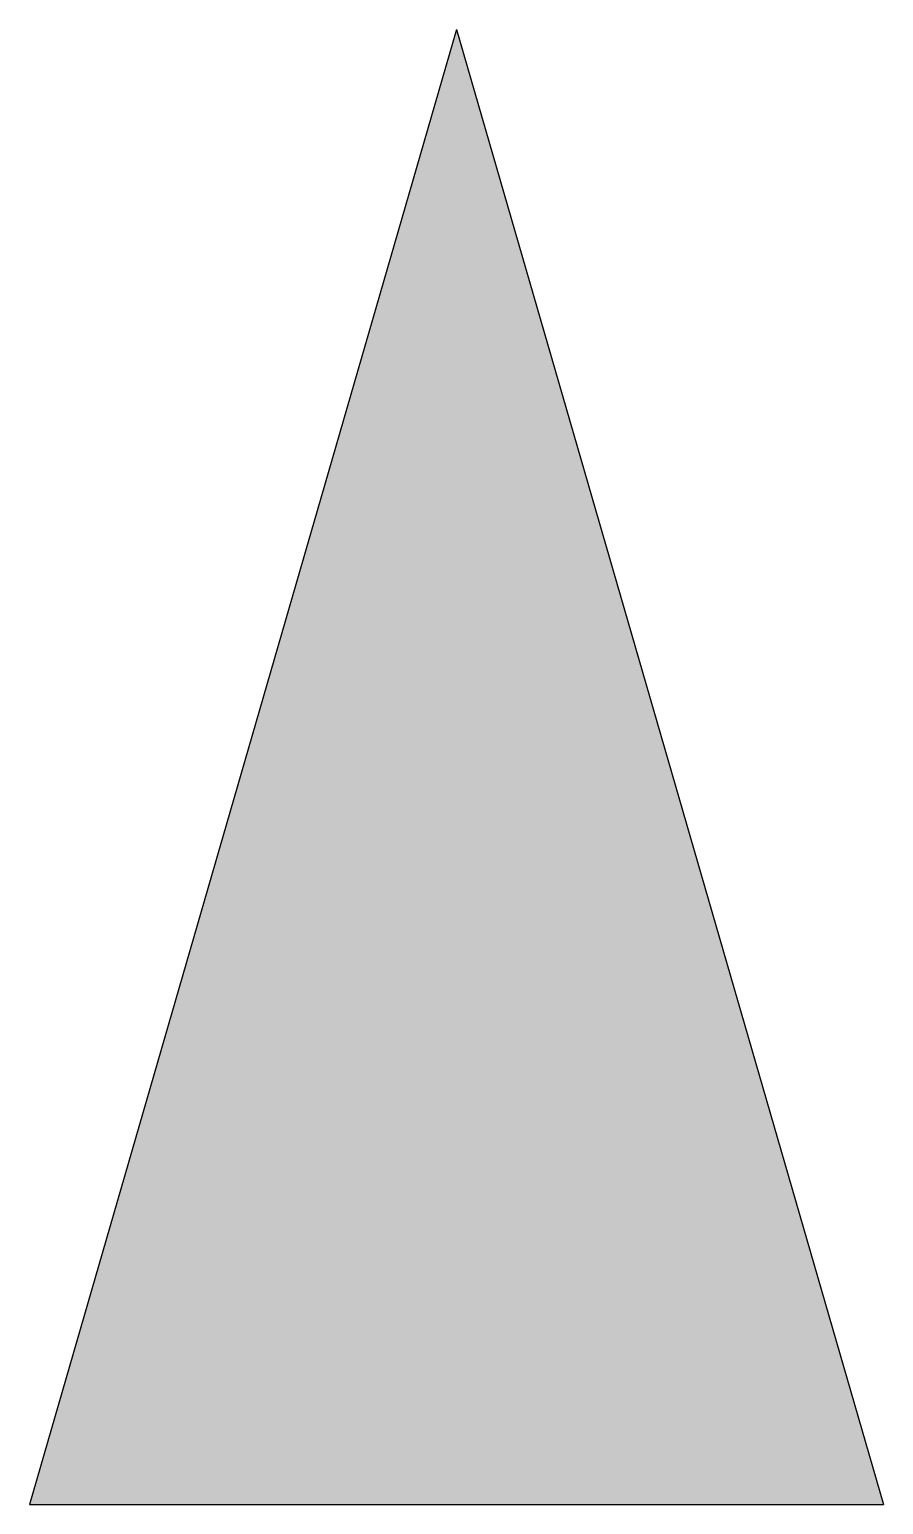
# Model space of a CAD drawing. Header units: inches. Extents: x -0.38 to 0.38, y -1.31 to 0.
import ezdxf

# ---------------------------------------------------------------- set-up
doc = ezdxf.new("R2010")
doc.units = ezdxf.units.IN
doc.header["$MEASUREMENT"] = 0

msp = doc.modelspace()

# ---------------------------------------------------------------- hatches: boundary and pattern name
msp.add_hatch(color=2).paths.add_polyline_path([(-0.38, -1.3125), (0.38, -1.3125), (0, 0)])

# ---------------------------------------------------------------- linework, layer by layer
at = {"color": 2}
for p, q in [((0, 0), (-0.38, -1.3125)), ((0, 0), (0.38, -1.3125)), ((-0.38, -1.3125), (0.38, -1.3125))]:
    msp.add_line(p, q, dxfattribs=at)

doc.saveas('drawing.dxf')
